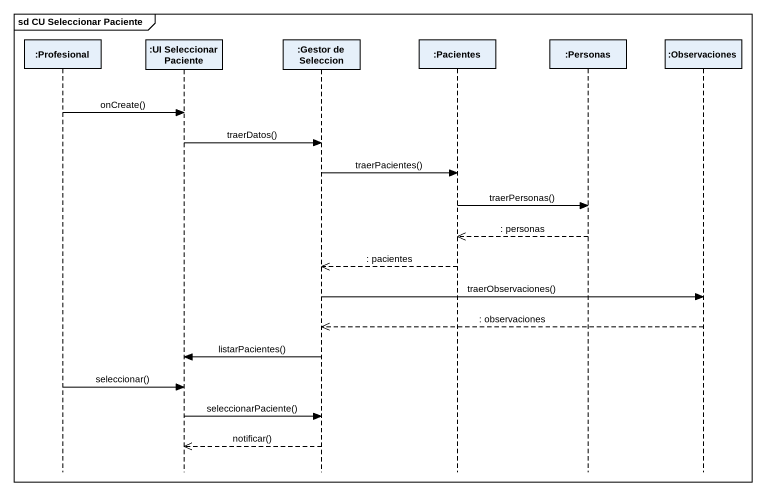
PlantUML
@startuml
mainframe sd CU Seleccionar Paciente
hide footbox
participant ":Profesional" as Profesional
participant ":UI Seleccionar Paciente" as UI_Seleccionar_Paciente
participant ":Gestor de Seleccion" as Gestor_de_Seleccion
participant ":Pacientes" as Pacientes
participant ":Personas" as Personas
participant ":Observaciones" as Observaciones

Profesional -> UI_Seleccionar_Paciente : onCreate()
UI_Seleccionar_Paciente -> Gestor_de_Seleccion : traerDatos()
Gestor_de_Seleccion -> Pacientes : traerPacientes()
Pacientes -> Personas : traerPersonas()
Personas -->> Pacientes : : personas
Pacientes -->> Gestor_de_Seleccion : : pacientes
Gestor_de_Seleccion -> Observaciones : traerObservaciones()
Observaciones -->> Gestor_de_Seleccion : : observaciones
Gestor_de_Seleccion -> UI_Seleccionar_Paciente : listarPacientes()
Profesional -> UI_Seleccionar_Paciente : seleccionar()
UI_Seleccionar_Paciente -> Gestor_de_Seleccion : seleccionarPaciente()
Gestor_de_Seleccion -->> UI_Seleccionar_Paciente : notificar()
@enduml
